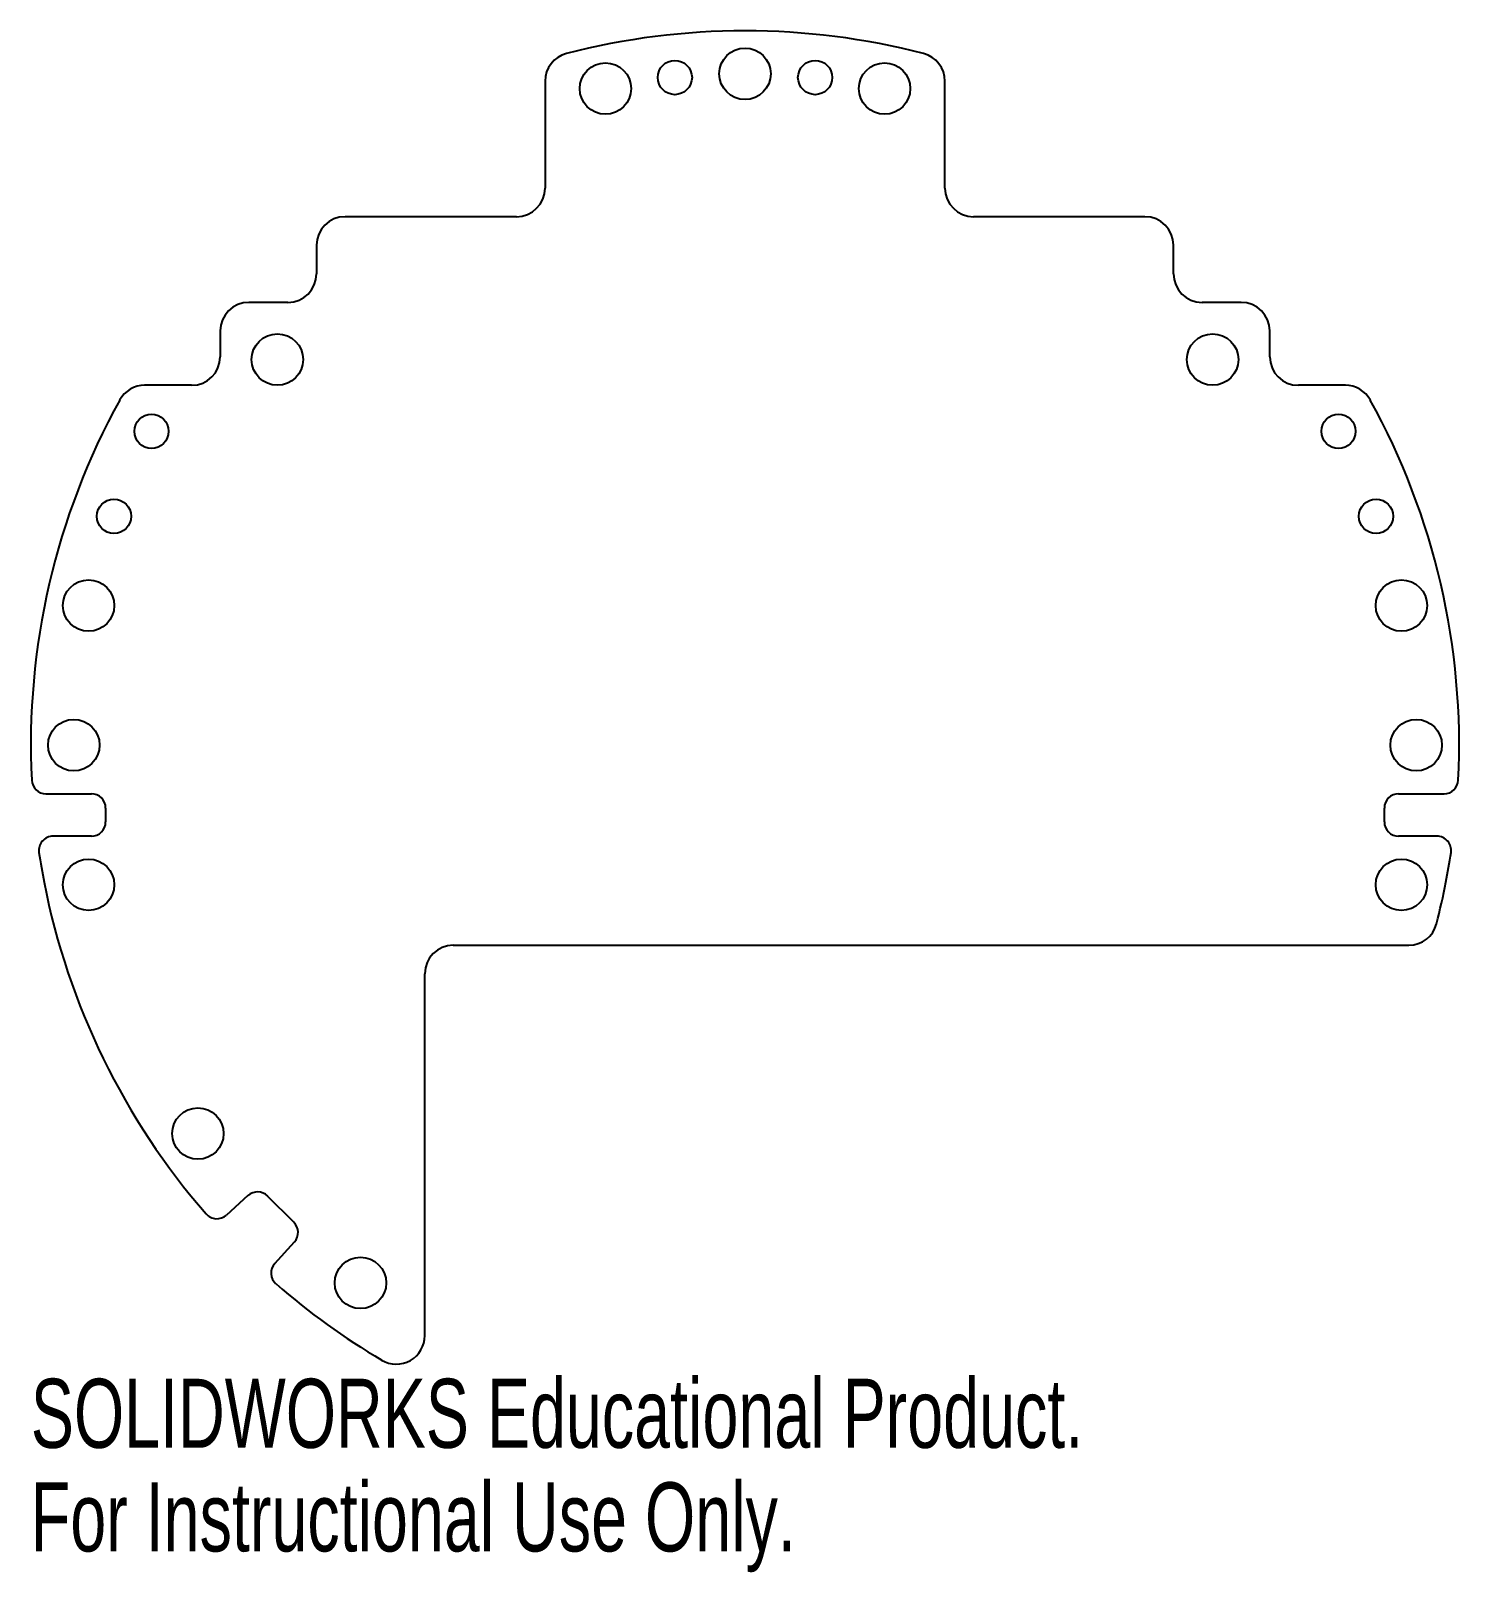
# Model space of a CAD drawing. Header units: millimetres. Extents: x -50 to 50, y -58 to 50.
import ezdxf

# ---------------------------------------------------------------- set-up
doc = ezdxf.new("R2010")
doc.units = ezdxf.units.MM
doc.styles.add('SLDTEXTSTYLE0', font='TXT', dxfattribs={"width": 0.7})

msp = doc.modelspace()

# ---------------------------------------------------------------- linework, layer by layer
at = {"color": 7, "linetype": 'Continuous', "lineweight": 25}
for p, q in [((-14, 46.42), (-14, 38.94)), ((14, 38.94), (14, 46.42)), ((-16, 36.94), (-28, 36.94)), ((28, 36.94), (16, 36.94)), ((-30, 34.94), (-30, 32.94)), ((30, 32.94), (30, 34.94)), ((-32, 30.94), (-34.74, 30.94)), ((34.74, 30.94), (32, 30.94)), ((-36.74, 28.94), (-36.74, 27.14)), ((36.74, 27.14), (36.74, 28.94)), ((-38.74, 25.14), (-42.03, 25.14)), ((42.03, 25.14), (38.74, 25.14)), ((-48.94, -3.45), (-45.76, -3.45)), ((45.76, -3.45), (48.94, -3.45)), ((-44.76, -4.45), (-44.76, -5.42)), ((44.76, -5.42), (44.76, -4.45)), ((-45.76, -6.42), (-48.44, -6.42)), ((48.44, -6.42), (45.76, -6.42)), ((-20.42, -14.05), (46.48, -14.05)), ((-22.42, -41.38), (-22.42, -16.05)), ((-34.8, -31.57), (-36.31, -32.94)), ((-31.58, -33.45), (-33.42, -31.61)), ((-32.92, -36.33), (-31.55, -34.82))]:
    msp.add_line(p, q, dxfattribs=at)
for centre, radius in [((0, 46.94), 1.8), ((-9.77, 45.91), 1.8), ((-4.91, 46.68), 1.2), ((4.91, 46.68), 1.2), ((9.77, 45.91), 1.8), ((-32.74, 26.94), 1.8), ((32.74, 26.94), 1.8), ((-41.55, 21.92), 1.2), ((41.55, 21.92), 1.2), ((-44.18, 15.97), 1.2), ((44.18, 15.97), 1.2), ((-45.96, 9.72), 1.8), ((45.96, 9.72), 1.8), ((-46.99, -0.05), 1.8), ((46.99, -0.05), 1.8), ((-45.96, -9.82), 1.8), ((45.96, -9.82), 1.8), ((-38.3, -27.24), 1.8), ((-26.92, -37.69), 1.8)]:
    msp.add_circle(centre, radius, dxfattribs=at)
for centre, radius, start, end in [((0, -0.05), 50, 75.5225, 104.4775), ((-12, 46.42), 2, 104.4775, 180.0002), ((12, 46.42), 2, 359.9998, 75.5225), ((-16, 38.94), 2, 270, 0), ((16, 38.94), 2, 180, 270), ((-28, 34.94), 2, 90, 180), ((28, 34.94), 2, 360, 90), ((-32, 32.94), 2, 270, 0), ((32, 32.94), 2, 180, 270), ((-34.74, 28.94), 2, 90, 180), ((34.74, 28.94), 2, 0, 90), ((-38.74, 27.14), 2, 270, 0), ((38.74, 27.14), 2, 180, 270), ((-42.03, 23.14), 2, 90, 151.1105), ((42.03, 23.14), 2, 28.8895, 90), ((0, -0.05), 50, 151.1103, 182.8075), ((0, -0.05), 50, 357.1926, 28.8897), ((-48.94, -2.45), 1, 182.8084, 270.0004), ((48.94, -2.45), 1, 270.0011, 357.193), ((-45.76, -4.45), 1, 360, 90), ((45.76, -4.45), 1, 90, 180), ((-48.44, -7.42), 1, 90.0003, 188.6497), ((-45.76, -5.42), 1, 270, 0), ((45.76, -5.42), 1, 180, 270), ((48.44, -7.42), 1, 351.3503, 89.9997), ((0, -0.05), 50, 188.6502, 191.0564), ((0, -0.05), 50, 348.9431, 351.3494), ((0, -0.05), 50, 191.0566, 221.006), ((0, -0.05), 50, 345.5221, 348.943), ((46.48, -12.05), 2, 270.0005, 345.5225), ((-20.42, -16.05), 2, 90, 180), ((-34.12, -32.32), 1, 44.979, 132.1753), ((-36.98, -32.2), 1, 221.006, 312.1753), ((-32.29, -34.15), 1, 317.7826, 44.979), ((-32.18, -37), 1, 137.7826, 228.952), ((0, -0.05), 50, 228.952, 239.4211), ((-24.42, -41.38), 2, 239.4211, 0)]:
    msp.add_arc(centre, radius, start, end, dxfattribs=at)

# ---------------------------------------------------------------- texts
at = {"color": 7, "linetype": 'Continuous', "char_height": 4.8336, "attachment_point": 1, "style": 'SLDTEXTSTYLE0'}
for s, insert in [('SOLIDWORKS Educational Product.', (-50, -44.4)), ('For Instructional Use Only.', (-50, -51.65))]:
    msp.add_mtext(s, dxfattribs=dict(at, insert=insert))

doc.saveas('drawing.dxf')
